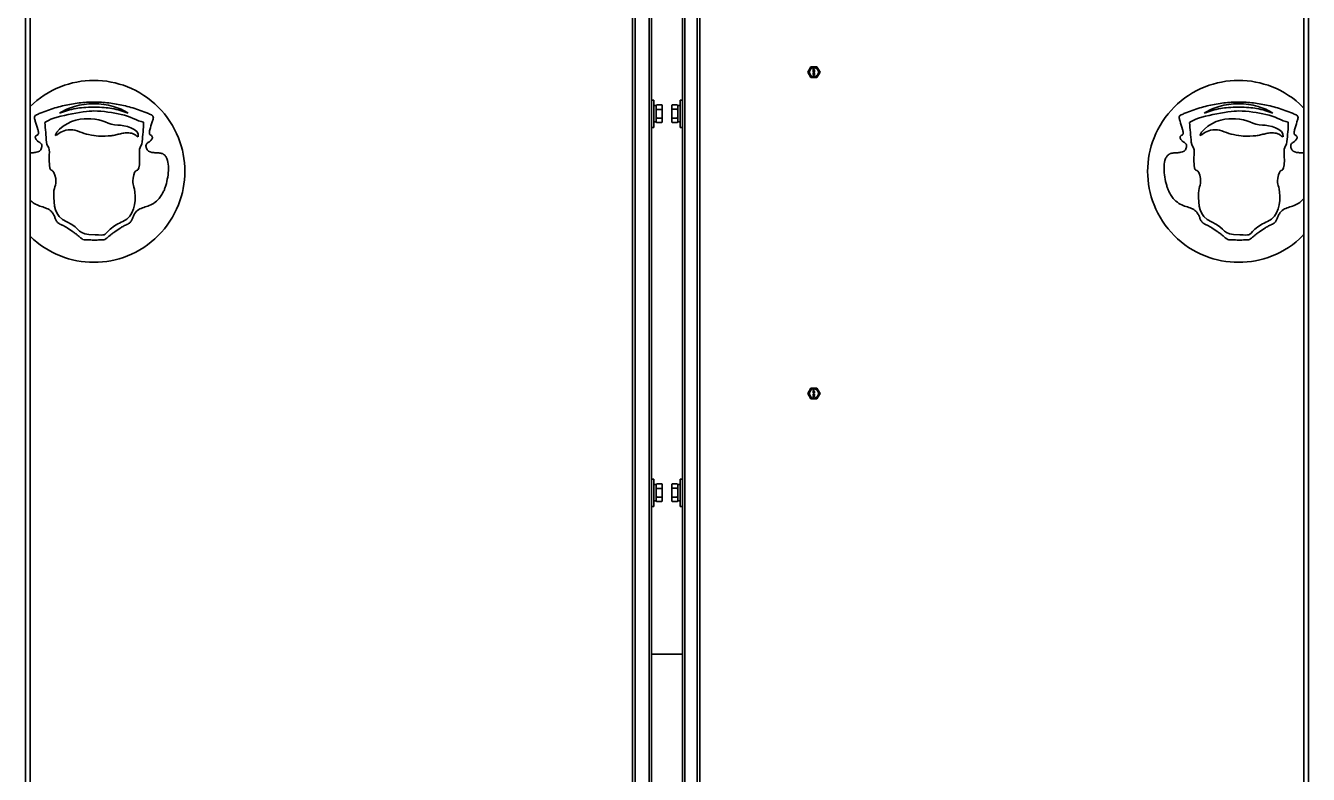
# Model space of a CAD drawing. Header units: millimetres. Extents: x 32496 to 166256, y 3504 to 23939.
# Drawn here: x 101036 to 101882, y 20396 to 20890 of the extents above; entities that cross this region are included whole.
import ezdxf

# ---------------------------------------------------------------- set-up
doc = ezdxf.new("R2010")
doc.units = ezdxf.units.MM
doc.layers.get('0').update_dxf_attribs({"lineweight": 35})

# ---------------------------------------------------------------- blocks, each defined once
blk = doc.blocks.new('8-1250')
at = {"linetype": 'Continuous'}
for p, q in [((1072.87, -32157.29), (1072.87, -34666.29)), ((1075.87, -32157.29), (1075.87, -34666.29)), ((1915.87, -32157.29), (1915.87, -34666.29)), ((1918.87, -32157.29), (1918.87, -34666.29)), ((1473.17, -34566.29), (1473.17, -32553.29)), ((1474.87, -32553.29), (1474.87, -34566.29)), ((1515.87, -34566.29), (1515.87, -32553.29)), ((1517.57, -32553.29), (1517.57, -34566.29)), ((1484.17, -34566.29), (1484.17, -33570.79)), ((1507.57, -33570.79), (1507.57, -34566.29)), ((1485.57, -33680.92), (1485.57, -33925.66)), ((1506.17, -33925.64), (1506.17, -33680.91)), ((1588.7, -33900.85), (1590.73, -33897.35)), ((1594.77, -33897.35), (1590.73, -33897.35)), ((1592.25, -33898.75), (1593.25, -33898.75)), ((1592.25, -33898.87), (1592.25, -33898.75)), ((1593.03, -33898.87), (1592.25, -33898.87)), ((1593.03, -33898.87), (1592.25, -33899.17)), ((1592.25, -33899.33), (1592.25, -33899.17)), ((1592.35, -33899.25), (1593.25, -33898.94)), ((1593.25, -33898.75), (1593.25, -33898.94)), ((1594.77, -33897.35), (1596.79, -33900.85)), ((1590.73, -33904.35), (1588.7, -33900.85)), ((1590.73, -33904.35), (1594.77, -33904.35)), ((1592.25, -33899.33), (1593.03, -33899.62)), ((1592.25, -33899.62), (1593.03, -33899.62)), ((1592.25, -33899.75), (1592.25, -33899.62)), ((1593.25, -33899.75), (1592.25, -33899.75)), ((1592.27, -33900.14), (1592.25, -33900.25)), ((1592.25, -33900.35), (1592.25, -33900.25)), ((1592.25, -33900.35), (1592.27, -33900.46)), ((1592.25, -33901.29), (1592.35, -33901.29)), ((1592.25, -33902.04), (1592.25, -33901.29)), ((1592.35, -33902.04), (1592.25, -33902.04)), ((1592.27, -33902.46), (1592.25, -33902.58)), ((1592.25, -33902.58), (1592.27, -33902.71)), ((1592.33, -33900.04), (1592.27, -33900.14)), ((1592.27, -33900.46), (1592.33, -33900.56)), ((1592.33, -33902.35), (1592.27, -33902.46)), ((1592.27, -33902.71), (1592.33, -33902.81)), ((1592.42, -33899.98), (1592.33, -33900.04)), ((1592.33, -33900.56), (1592.42, -33900.62)), ((1592.39, -33902.29), (1592.33, -33902.35)), ((1592.33, -33902.81), (1592.39, -33902.87)), ((1593.25, -33899.56), (1592.35, -33899.25)), ((1592.35, -33900.23), (1592.37, -33900.17)), ((1592.35, -33900.23), (1592.35, -33900.37)), ((1592.37, -33900.44), (1592.35, -33900.37)), ((1592.88, -33901.87), (1592.35, -33901.29)), ((1592.35, -33901.46), (1592.82, -33901.98)), ((1592.35, -33901.46), (1592.35, -33902.04)), ((1592.35, -33902.58), (1592.37, -33902.48)), ((1592.37, -33902.69), (1592.35, -33902.58)), ((1592.37, -33900.17), (1592.42, -33900.1)), ((1592.42, -33900.5), (1592.37, -33900.44)), ((1592.37, -33902.48), (1592.42, -33902.42)), ((1592.42, -33902.75), (1592.37, -33902.69)), ((1592.48, -33902.25), (1592.39, -33902.29)), ((1592.39, -33902.87), (1592.48, -33902.92)), ((1592.52, -33899.94), (1592.42, -33899.98)), ((1592.42, -33900.1), (1592.48, -33900.06)), ((1592.48, -33900.54), (1592.42, -33900.5)), ((1592.42, -33900.62), (1592.52, -33900.67)), ((1592.42, -33902.42), (1592.54, -33902.33)), ((1592.54, -33902.83), (1592.42, -33902.75)), ((1592.48, -33900.06), (1592.54, -33900.04)), ((1592.54, -33900.56), (1592.48, -33900.54)), ((1592.54, -33902.23), (1592.48, -33902.25)), ((1592.48, -33902.92), (1592.54, -33902.94)), ((1592.67, -33899.92), (1592.52, -33899.94)), ((1592.63, -33900.67), (1592.52, -33900.67)), ((1592.61, -33900.04), (1592.54, -33900.04)), ((1592.54, -33900.56), (1592.61, -33900.56)), ((1592.65, -33902.21), (1592.54, -33902.23)), ((1592.54, -33902.33), (1592.67, -33902.31)), ((1592.67, -33902.85), (1592.54, -33902.83)), ((1592.54, -33902.94), (1592.65, -33902.96)), ((1592.57, -33900.96), (1592.71, -33900.96)), ((1592.57, -33901), (1592.57, -33900.96)), ((1592.71, -33901), (1592.57, -33901)), ((1592.61, -33900.04), (1592.67, -33900.06)), ((1592.67, -33900.54), (1592.61, -33900.56)), ((1592.63, -33900.83), (1592.61, -33900.85)), ((1592.61, -33900.85), (1592.71, -33900.96)), ((1592.71, -33901), (1592.61, -33901.1)), ((1592.61, -33901.1), (1592.63, -33901.12)), ((1592.63, -33900.67), (1592.74, -33900.62)), ((1592.76, -33900.96), (1592.63, -33900.83)), ((1592.63, -33901.12), (1592.76, -33901)), ((1592.65, -33902.21), (1592.84, -33902.21)), ((1592.84, -33902.96), (1592.65, -33902.96)), ((1592.67, -33899.92), (1592.82, -33899.92)), ((1592.67, -33900.06), (1592.71, -33900.1)), ((1592.71, -33900.5), (1592.67, -33900.54)), ((1592.82, -33902.31), (1592.67, -33902.31)), ((1592.67, -33902.85), (1592.82, -33902.85)), ((1592.71, -33900.1), (1592.76, -33900.17)), ((1592.76, -33900.44), (1592.71, -33900.5)), ((1592.74, -33900.62), (1592.8, -33900.56)), ((1592.76, -33900.17), (1592.78, -33900.23)), ((1592.78, -33900.37), (1592.76, -33900.44)), ((1592.88, -33900.83), (1592.76, -33900.96)), ((1592.76, -33901), (1592.88, -33901.12)), ((1592.82, -33900.02), (1592.78, -33900.02)), ((1592.86, -33900.14), (1592.78, -33900.02)), ((1592.78, -33900.37), (1592.78, -33900.23)), ((1592.8, -33900.56), (1592.86, -33900.46)), ((1592.8, -33900.96), (1592.91, -33900.85)), ((1592.8, -33900.96), (1592.95, -33900.96)), ((1592.95, -33901), (1592.8, -33901)), ((1592.91, -33901.1), (1592.8, -33901)), ((1592.97, -33899.94), (1592.82, -33899.92)), ((1592.82, -33900.02), (1592.95, -33900.04)), ((1592.82, -33901.98), (1592.88, -33902.02)), ((1592.82, -33902.31), (1592.95, -33902.33)), ((1592.95, -33902.83), (1592.82, -33902.85)), ((1592.95, -33902.23), (1592.84, -33902.21)), ((1592.84, -33902.96), (1592.95, -33902.94)), ((1592.88, -33900.25), (1592.86, -33900.14)), ((1592.86, -33900.46), (1592.88, -33900.35)), ((1592.88, -33900.25), (1592.88, -33900.35)), ((1592.91, -33900.85), (1592.88, -33900.83)), ((1592.88, -33901.12), (1592.91, -33901.1)), ((1592.97, -33901.92), (1592.88, -33901.87)), ((1592.88, -33902.02), (1592.97, -33902.04)), ((1592.95, -33900.04), (1593.01, -33900.06)), ((1592.95, -33900.96), (1592.95, -33901)), ((1593.01, -33902.25), (1592.95, -33902.23)), ((1592.95, -33902.33), (1593.08, -33902.42)), ((1593.08, -33902.75), (1592.95, -33902.83)), ((1592.95, -33902.94), (1593.01, -33902.92)), ((1593.08, -33899.98), (1592.97, -33899.94)), ((1592.97, -33901.92), (1593.01, -33901.92)), ((1593.01, -33902.04), (1592.97, -33902.04)), ((1593.01, -33900.06), (1593.08, -33900.1)), ((1593.08, -33900.48), (1593.01, -33900.52)), ((1593.01, -33900.62), (1593.01, -33900.52)), ((1593.01, -33900.62), (1593.08, -33900.6)), ((1593.1, -33901.33), (1593.01, -33901.31)), ((1593.01, -33901.42), (1593.01, -33901.31)), ((1593.01, -33901.42), (1593.08, -33901.46)), ((1593.08, -33901.87), (1593.01, -33901.92)), ((1593.01, -33902.04), (1593.1, -33902.02)), ((1593.1, -33902.29), (1593.01, -33902.25)), ((1593.01, -33902.92), (1593.1, -33902.87)), ((1593.16, -33900.04), (1593.08, -33899.98)), ((1593.08, -33900.1), (1593.12, -33900.17)), ((1593.12, -33900.42), (1593.08, -33900.48)), ((1593.08, -33900.6), (1593.16, -33900.54)), ((1593.08, -33901.46), (1593.12, -33901.52)), ((1593.12, -33901.81), (1593.08, -33901.87)), ((1593.08, -33902.42), (1593.12, -33902.48)), ((1593.12, -33902.69), (1593.08, -33902.75)), ((1593.18, -33901.42), (1593.1, -33901.33)), ((1593.1, -33902.02), (1593.18, -33901.94)), ((1593.16, -33902.35), (1593.1, -33902.29)), ((1593.1, -33902.87), (1593.16, -33902.81)), ((1593.12, -33900.17), (1593.14, -33900.23)), ((1593.14, -33900.35), (1593.12, -33900.42)), ((1593.12, -33901.52), (1593.14, -33901.62)), ((1593.14, -33901.71), (1593.12, -33901.81)), ((1593.12, -33902.48), (1593.14, -33902.58)), ((1593.14, -33902.58), (1593.12, -33902.69)), ((1593.14, -33900.35), (1593.14, -33900.23)), ((1593.14, -33901.71), (1593.14, -33901.62)), ((1593.22, -33900.14), (1593.16, -33900.04)), ((1593.16, -33900.54), (1593.22, -33900.44)), ((1593.22, -33902.46), (1593.16, -33902.35)), ((1593.16, -33902.81), (1593.22, -33902.71)), ((1593.22, -33901.5), (1593.18, -33901.42)), ((1593.18, -33901.94), (1593.22, -33901.85)), ((1593.25, -33900.25), (1593.22, -33900.14)), ((1593.22, -33900.44), (1593.25, -33900.33)), ((1593.25, -33901.64), (1593.22, -33901.5)), ((1593.22, -33901.85), (1593.25, -33901.73)), ((1593.25, -33902.58), (1593.22, -33902.46)), ((1593.22, -33902.71), (1593.25, -33902.58)), ((1593.25, -33899.56), (1593.25, -33899.75)), ((1593.25, -33900.25), (1593.25, -33900.33)), ((1593.25, -33901.64), (1593.25, -33901.73)), ((1596.79, -33900.85), (1594.77, -33904.35)), ((1485.57, -33919.29), (1487.17, -33919.29)), ((1487.17, -33937.29), (1487.17, -33919.29)), ((1487.17, -33922.94), (1488.77, -33922.94)), ((1488.77, -33922.82), (1489.07, -33922.52)), ((1488.77, -33933.76), (1488.77, -33922.82)), ((1489.07, -33922.52), (1492.47, -33922.52)), ((1492.77, -33922.82), (1492.47, -33922.52)), ((1492.77, -33933.76), (1492.77, -33922.82)), ((1498.97, -33922.82), (1499.24, -33922.54)), ((1498.97, -33933.76), (1498.97, -33922.82)), ((1499.27, -33922.52), (1499.24, -33922.54)), ((1502.67, -33922.52), (1499.27, -33922.52)), ((1502.67, -33922.52), (1502.7, -33922.54)), ((1502.97, -33922.82), (1502.7, -33922.54)), ((1502.97, -33933.76), (1502.97, -33922.82)), ((1504.57, -33922.94), (1502.97, -33922.94)), ((1506.17, -33919.29), (1504.57, -33919.29)), ((1504.57, -33919.29), (1504.57, -33937.29)), ((1115.77, -33931.61), (1111.37, -33931.61)), ((1485.57, -33925.66), (1485.57, -33930.92)), ((1485.57, -33930.92), (1485.57, -34175.66)), ((1489.07, -33925.4), (1492.47, -33925.4)), ((1489.07, -33931.18), (1492.47, -33931.18)), ((1502.67, -33925.36), (1499.27, -33925.36)), ((1502.67, -33931.13), (1499.27, -33931.13)), ((1506.17, -33930.91), (1506.17, -33925.64)), ((1506.17, -34175.64), (1506.17, -33930.91)), ((1870.77, -33931.61), (1866.37, -33931.61)), ((1485.57, -33937.29), (1487.17, -33937.29)), ((1487.17, -33933.64), (1488.77, -33933.64)), ((1488.77, -33933.76), (1489.07, -33934.06)), ((1489.07, -33934.06), (1492.47, -33934.06)), ((1492.77, -33933.76), (1492.47, -33934.06)), ((1498.97, -33933.76), (1499.24, -33934.03)), ((1502.67, -33934.06), (1499.27, -33934.06)), ((1502.97, -33933.76), (1502.7, -33934.03)), ((1504.57, -33933.64), (1502.97, -33933.64)), ((1506.17, -33937.29), (1504.57, -33937.29)), ((1588.7, -34112.85), (1590.72, -34109.35)), ((1594.77, -34109.35), (1590.72, -34109.35)), ((1594.77, -34109.35), (1596.79, -34112.85)), ((1590.72, -34116.35), (1588.7, -34112.85)), ((1590.72, -34116.35), (1594.77, -34116.35)), ((1592.25, -34110.75), (1593.25, -34110.75)), ((1592.25, -34110.87), (1592.25, -34110.75)), ((1593.03, -34110.87), (1592.25, -34110.87)), ((1593.03, -34110.87), (1592.25, -34111.17)), ((1592.25, -34111.33), (1592.25, -34111.17)), ((1592.25, -34111.33), (1593.03, -34111.62)), ((1592.25, -34111.62), (1593.03, -34111.62)), ((1592.25, -34111.75), (1592.25, -34111.62)), ((1593.25, -34111.75), (1592.25, -34111.75)), ((1592.27, -34112.14), (1592.25, -34112.25)), ((1592.25, -34112.35), (1592.25, -34112.25)), ((1592.25, -34112.35), (1592.27, -34112.46)), ((1592.25, -34113.29), (1592.35, -34113.29)), ((1592.25, -34114.04), (1592.25, -34113.29)), ((1592.35, -34114.04), (1592.25, -34114.04)), ((1592.27, -34114.46), (1592.25, -34114.58)), ((1592.25, -34114.58), (1592.27, -34114.71)), ((1592.33, -34112.04), (1592.27, -34112.14)), ((1592.27, -34112.46), (1592.33, -34112.56)), ((1592.33, -34114.35), (1592.27, -34114.46)), ((1592.27, -34114.71), (1592.33, -34114.81)), ((1592.42, -34111.98), (1592.33, -34112.04)), ((1592.33, -34112.56), (1592.42, -34112.62)), ((1592.39, -34114.29), (1592.33, -34114.35)), ((1592.33, -34114.81), (1592.39, -34114.87)), ((1592.35, -34111.25), (1593.25, -34110.94)), ((1593.25, -34111.56), (1592.35, -34111.25)), ((1592.35, -34112.23), (1592.37, -34112.17)), ((1592.35, -34112.23), (1592.35, -34112.37)), ((1592.37, -34112.44), (1592.35, -34112.37)), ((1592.88, -34113.87), (1592.35, -34113.29)), ((1592.35, -34113.46), (1592.82, -34113.98)), ((1592.35, -34113.46), (1592.35, -34114.04)), ((1592.35, -34114.58), (1592.37, -34114.48)), ((1592.37, -34114.69), (1592.35, -34114.58)), ((1592.37, -34112.17), (1592.42, -34112.1)), ((1592.42, -34112.5), (1592.37, -34112.44)), ((1592.37, -34114.48), (1592.42, -34114.42)), ((1592.42, -34114.75), (1592.37, -34114.69)), ((1592.48, -34114.25), (1592.39, -34114.29)), ((1592.39, -34114.87), (1592.48, -34114.92)), ((1592.52, -34111.94), (1592.42, -34111.98)), ((1592.42, -34112.1), (1592.48, -34112.06)), ((1592.48, -34112.54), (1592.42, -34112.5)), ((1592.42, -34112.62), (1592.52, -34112.67)), ((1592.42, -34114.42), (1592.54, -34114.33)), ((1592.54, -34114.83), (1592.42, -34114.75)), ((1592.48, -34112.06), (1592.54, -34112.04)), ((1592.54, -34112.56), (1592.48, -34112.54)), ((1592.54, -34114.23), (1592.48, -34114.25)), ((1592.48, -34114.92), (1592.54, -34114.94)), ((1592.67, -34111.92), (1592.52, -34111.94)), ((1592.63, -34112.67), (1592.52, -34112.67)), ((1592.61, -34112.04), (1592.54, -34112.04)), ((1592.54, -34112.56), (1592.61, -34112.56)), ((1592.65, -34114.21), (1592.54, -34114.23)), ((1592.54, -34114.33), (1592.67, -34114.31)), ((1592.67, -34114.85), (1592.54, -34114.83)), ((1592.54, -34114.94), (1592.65, -34114.96)), ((1592.56, -34112.96), (1592.71, -34112.96)), ((1592.56, -34113), (1592.56, -34112.96)), ((1592.71, -34113), (1592.56, -34113)), ((1592.61, -34112.04), (1592.67, -34112.06)), ((1592.67, -34112.54), (1592.61, -34112.56)), ((1592.63, -34112.83), (1592.61, -34112.85)), ((1592.61, -34112.85), (1592.71, -34112.96)), ((1592.71, -34113), (1592.61, -34113.1)), ((1592.61, -34113.1), (1592.63, -34113.12)), ((1592.63, -34112.67), (1592.74, -34112.62)), ((1592.76, -34112.96), (1592.63, -34112.83)), ((1592.63, -34113.12), (1592.76, -34113)), ((1592.65, -34114.21), (1592.84, -34114.21)), ((1592.84, -34114.96), (1592.65, -34114.96)), ((1592.67, -34111.92), (1592.82, -34111.92)), ((1592.67, -34112.06), (1592.71, -34112.1)), ((1592.71, -34112.5), (1592.67, -34112.54)), ((1592.82, -34114.31), (1592.67, -34114.31)), ((1592.67, -34114.85), (1592.82, -34114.85)), ((1592.71, -34112.1), (1592.76, -34112.17)), ((1592.76, -34112.44), (1592.71, -34112.5)), ((1592.74, -34112.62), (1592.8, -34112.56)), ((1592.76, -34112.17), (1592.78, -34112.23)), ((1592.78, -34112.37), (1592.76, -34112.44)), ((1592.88, -34112.83), (1592.76, -34112.96)), ((1592.76, -34113), (1592.88, -34113.12)), ((1592.82, -34112.02), (1592.78, -34112.02)), ((1592.86, -34112.14), (1592.78, -34112.02)), ((1592.78, -34112.37), (1592.78, -34112.23)), ((1592.8, -34112.56), (1592.86, -34112.46)), ((1592.8, -34112.96), (1592.91, -34112.85)), ((1592.8, -34112.96), (1592.95, -34112.96)), ((1592.95, -34113), (1592.8, -34113)), ((1592.91, -34113.1), (1592.8, -34113)), ((1592.97, -34111.94), (1592.82, -34111.92)), ((1592.82, -34112.02), (1592.95, -34112.04)), ((1592.82, -34113.98), (1592.88, -34114.02)), ((1592.82, -34114.31), (1592.95, -34114.33)), ((1592.95, -34114.83), (1592.82, -34114.85)), ((1592.95, -34114.23), (1592.84, -34114.21)), ((1592.84, -34114.96), (1592.95, -34114.94)), ((1592.88, -34112.25), (1592.86, -34112.14)), ((1592.86, -34112.46), (1592.88, -34112.35)), ((1592.88, -34112.25), (1592.88, -34112.35)), ((1592.91, -34112.85), (1592.88, -34112.83)), ((1592.88, -34113.12), (1592.91, -34113.1)), ((1592.97, -34113.92), (1592.88, -34113.87)), ((1592.88, -34114.02), (1592.97, -34114.04)), ((1592.95, -34112.04), (1593.01, -34112.06)), ((1592.95, -34112.96), (1592.95, -34113)), ((1593.01, -34114.25), (1592.95, -34114.23)), ((1592.95, -34114.33), (1593.08, -34114.42)), ((1593.08, -34114.75), (1592.95, -34114.83)), ((1592.95, -34114.94), (1593.01, -34114.92)), ((1593.08, -34111.98), (1592.97, -34111.94)), ((1592.97, -34113.92), (1593.01, -34113.92)), ((1593.01, -34114.04), (1592.97, -34114.04)), ((1593.01, -34112.06), (1593.08, -34112.1)), ((1593.08, -34112.48), (1593.01, -34112.52)), ((1593.01, -34112.62), (1593.01, -34112.52)), ((1593.01, -34112.62), (1593.08, -34112.6)), ((1593.1, -34113.33), (1593.01, -34113.31)), ((1593.01, -34113.42), (1593.01, -34113.31)), ((1593.01, -34113.42), (1593.08, -34113.46)), ((1593.08, -34113.87), (1593.01, -34113.92)), ((1593.01, -34114.04), (1593.1, -34114.02)), ((1593.1, -34114.29), (1593.01, -34114.25)), ((1593.01, -34114.92), (1593.1, -34114.87)), ((1593.16, -34112.04), (1593.08, -34111.98)), ((1593.08, -34112.1), (1593.12, -34112.17)), ((1593.12, -34112.42), (1593.08, -34112.48)), ((1593.08, -34112.6), (1593.16, -34112.54)), ((1593.08, -34113.46), (1593.12, -34113.52)), ((1593.12, -34113.81), (1593.08, -34113.87)), ((1593.08, -34114.42), (1593.12, -34114.48)), ((1593.12, -34114.69), (1593.08, -34114.75)), ((1593.18, -34113.42), (1593.1, -34113.33)), ((1593.1, -34114.02), (1593.18, -34113.94)), ((1593.16, -34114.35), (1593.1, -34114.29)), ((1593.1, -34114.87), (1593.16, -34114.81)), ((1593.12, -34112.17), (1593.14, -34112.23)), ((1593.14, -34112.35), (1593.12, -34112.42)), ((1593.12, -34113.52), (1593.14, -34113.62)), ((1593.14, -34113.71), (1593.12, -34113.81)), ((1593.12, -34114.48), (1593.14, -34114.58)), ((1593.14, -34114.58), (1593.12, -34114.69)), ((1593.14, -34112.35), (1593.14, -34112.23)), ((1593.14, -34113.71), (1593.14, -34113.62)), ((1593.22, -34112.14), (1593.16, -34112.04)), ((1593.16, -34112.54), (1593.22, -34112.44)), ((1593.22, -34114.46), (1593.16, -34114.35)), ((1593.16, -34114.81), (1593.22, -34114.71)), ((1593.22, -34113.5), (1593.18, -34113.42)), ((1593.18, -34113.94), (1593.22, -34113.85)), ((1593.25, -34112.25), (1593.22, -34112.14)), ((1593.22, -34112.44), (1593.25, -34112.33)), ((1593.25, -34113.64), (1593.22, -34113.5)), ((1593.22, -34113.85), (1593.25, -34113.73)), ((1593.25, -34114.58), (1593.22, -34114.46)), ((1593.22, -34114.71), (1593.25, -34114.58)), ((1593.25, -34110.75), (1593.25, -34110.94)), ((1593.25, -34111.56), (1593.25, -34111.75)), ((1593.25, -34112.25), (1593.25, -34112.33)), ((1593.25, -34113.64), (1593.25, -34113.73)), ((1596.79, -34112.85), (1594.77, -34116.35)), ((1485.57, -34169.29), (1487.17, -34169.29)), ((1487.17, -34187.29), (1487.17, -34169.29)), ((1506.17, -34169.29), (1504.57, -34169.29)), ((1504.57, -34169.29), (1504.57, -34187.29)), ((1485.57, -34175.66), (1485.57, -34180.92)), ((1487.17, -34172.94), (1488.77, -34172.94)), ((1488.77, -34172.82), (1489.07, -34172.52)), ((1488.77, -34183.76), (1488.77, -34172.82)), ((1489.07, -34172.52), (1492.47, -34172.52)), ((1489.07, -34175.4), (1492.47, -34175.4)), ((1492.77, -34172.82), (1492.47, -34172.52)), ((1492.77, -34183.76), (1492.77, -34172.82)), ((1498.97, -34172.82), (1499.24, -34172.54)), ((1498.97, -34183.76), (1498.97, -34172.82)), ((1499.27, -34172.52), (1499.24, -34172.54)), ((1502.67, -34172.52), (1499.27, -34172.52)), ((1502.67, -34175.36), (1499.27, -34175.36)), ((1502.67, -34172.52), (1502.7, -34172.54)), ((1502.97, -34172.82), (1502.7, -34172.54)), ((1502.97, -34183.76), (1502.97, -34172.82)), ((1504.57, -34172.94), (1502.97, -34172.94)), ((1506.17, -34180.91), (1506.17, -34175.64)), ((1485.57, -34180.92), (1485.57, -34425.66)), ((1487.17, -34183.64), (1488.77, -34183.64)), ((1488.77, -34183.76), (1489.07, -34184.06)), ((1489.07, -34181.18), (1492.47, -34181.18)), ((1489.07, -34184.06), (1492.47, -34184.06)), ((1492.77, -34183.76), (1492.47, -34184.06)), ((1498.97, -34183.76), (1499.24, -34184.03)), ((1502.67, -34181.13), (1499.27, -34181.13)), ((1502.67, -34184.06), (1499.27, -34184.06)), ((1502.97, -34183.76), (1502.7, -34184.03)), ((1504.57, -34183.64), (1502.97, -34183.64)), ((1506.17, -34425.64), (1506.17, -34180.91)), ((1485.57, -34187.29), (1487.17, -34187.29)), ((1506.17, -34187.29), (1504.57, -34187.29)), ((1485.57, -34284.79), (1506.17, -34284.79))]:
    blk.add_line(p, q, dxfattribs=at)
for centre in [(1592.75, -33900.85), (1592.75, -34112.85)]:
    blk.add_circle(centre, 3, dxfattribs=at)
for centre, radius, start, end in [((1490.01, -33925.09), 3.56, 39.13645, 39.50132), ((1491.53, -33931.49), 3.56, 219.13644, 219.50078), ((1501.79, -33931.47), 3.61, 218.71028, 219.13391), ((1503.11, -33930.28), 5.39, 224.12457, 224.56524), ((1498.84, -33930.28), 5.38, 315.43477, 315.87545), ((1500.16, -33931.47), 3.61, 320.8641, 321.28972), ((1490.01, -34175.09), 3.56, 39.13645, 39.50132), ((1491.53, -34181.49), 3.56, 219.13644, 219.50078), ((1501.79, -34181.47), 3.61, 218.71028, 219.13391), ((1503.11, -34180.28), 5.39, 224.12457, 224.56524), ((1498.84, -34180.28), 5.38, 315.43477, 315.87545), ((1500.16, -34181.47), 3.61, 320.8641, 321.28972)]:
    blk.add_arc(centre, radius, start, end, dxfattribs=at)
for points, knots in [([(1177.87, -33966.29), (1177.87, -33958.75), (1174.88, -33943.04), (1161.5, -33922.67), (1141.12, -33909.28), (1117.87, -33904.85), (1094.82, -33909.25), (1081.54, -33917.88), (1075.84, -33923.47)], [0, 0, 0, 0, 0.160625, 0.334655, 0.508695, 0.66933, 0.829953, 1, 1, 1, 1]), ([(1915.9, -33924.47), (1915.7, -33924.27), (1909.77, -33918.25), (1896.12, -33909.28), (1872.87, -33904.85), (1849.63, -33909.28), (1829.25, -33922.67), (1815.87, -33943.04), (1812.87, -33958.75), (1812.87, -33966.29)], [0, 0, 0, 0, 0.005996, 0.178311, 0.337352, 0.496384, 0.668684, 0.840992, 1, 1, 1, 1]), ([(1083.32, -33950.88), (1083.4, -33950.6), (1083.51, -33950.08), (1083.57, -33949.19), (1083.32, -33948.29), (1082.56, -33947.57), (1081.63, -33947), (1080.9, -33946.47), (1080.38, -33945.96), (1079.95, -33945.5), (1079.52, -33944.93), (1079.24, -33944.3), (1079.2, -33943.59), (1079.66, -33942.9), (1080.34, -33942.45), (1080.95, -33942.04), (1081.2, -33941.73), (1081.32, -33941.37), (1081.31, -33940.65), (1081.15, -33939.71), (1080.57, -33937.28), (1079.61, -33934.5), (1078.93, -33932.19), (1078.75, -33931.5), (1078.68, -33931.11), (1078.64, -33930.64), (1078.81, -33929.95), (1079.41, -33929.27), (1080.11, -33928.95), (1081.67, -33928.27), (1084.43, -33927.13), (1090.12, -33925.01), (1098.22, -33922.69), (1107.96, -33921), (1117.99, -33920.41), (1127.73, -33921), (1137.58, -33922.7), (1145.65, -33925.02), (1151.34, -33927.14), (1154.11, -33928.29), (1155.54, -33928.9), (1155.99, -33929.11), (1156.09, -33929.17)], [0, 0, 0, 0, 0.008176, 0.014545, 0.024461, 0.033499, 0.043328, 0.054414, 0.058301, 0.063442, 0.071678, 0.077739, 0.082444, 0.090881, 0.099747, 0.106924, 0.108489, 0.110844, 0.117602, 0.127274, 0.138992, 0.189377, 0.200767, 0.208767, 0.209905, 0.212248, 0.222212, 0.2296, 0.237387, 0.250309, 0.275962, 0.326542, 0.425367, 0.521789, 0.61585, 0.711877, 0.807904, 0.906838, 0.957474, 0.983151, 0.996088, 1, 1, 1, 1]), ([(1117.87, -33921.81), (1113.46, -33921.59), (1105.78, -33922.75), (1098.13, -33925.94), (1095.25, -33927.97)], [0, 0, 0, 0, 0.546946, 1, 1, 1, 1]), ([(1095.25, -33927.97), (1098.95, -33926.57), (1103.8, -33924.91), (1112.71, -33923.89), (1117.87, -33923.98)], [0, 0, 0, 0, 0.592388, 1, 1, 1, 1]), ([(1140.5, -33927.97), (1137.62, -33925.94), (1129.96, -33922.75), (1122.28, -33921.59), (1117.87, -33921.81)], [0, 0, 0, 0, 0.453054, 1, 1, 1, 1]), ([(1117.87, -33923.98), (1123.04, -33923.89), (1131.94, -33924.91), (1136.79, -33926.57), (1140.5, -33927.97)], [0, 0, 0, 0, 0.407612, 1, 1, 1, 1]), ([(1488.77, -33922.85), (1488.8, -33922.82), (1488.89, -33922.7), (1488.99, -33922.59), (1489.07, -33922.52)], [0, 0, 0, 0, 0.244558, 1, 1, 1, 1]), ([(1492.76, -33922.83), (1492.74, -33922.8), (1492.64, -33922.69), (1492.55, -33922.59), (1492.47, -33922.52)], [0, 0, 0, 0, 0.244878, 1, 1, 1, 1]), ([(1499.24, -33922.54), (1499.22, -33922.57), (1499.13, -33922.66), (1499.04, -33922.76), (1498.97, -33922.84)], [0, 0, 0, 0, 0.255063, 1, 1, 1, 1]), ([(1502.7, -33922.54), (1502.73, -33922.57), (1502.82, -33922.66), (1502.91, -33922.76), (1502.97, -33922.84)], [0, 0, 0, 0, 0.255062, 1, 1, 1, 1]), ([(1838.32, -33950.88), (1838.4, -33950.6), (1838.51, -33950.08), (1838.57, -33949.19), (1838.32, -33948.29), (1837.56, -33947.57), (1836.63, -33947), (1835.9, -33946.47), (1835.38, -33945.96), (1834.95, -33945.5), (1834.52, -33944.93), (1834.24, -33944.3), (1834.2, -33943.59), (1834.66, -33942.9), (1835.34, -33942.45), (1835.95, -33942.04), (1836.2, -33941.73), (1836.32, -33941.37), (1836.31, -33940.65), (1836.15, -33939.71), (1835.57, -33937.28), (1834.61, -33934.5), (1833.93, -33932.19), (1833.75, -33931.5), (1833.68, -33931.11), (1833.64, -33930.64), (1833.81, -33929.95), (1834.41, -33929.27), (1835.11, -33928.95), (1836.67, -33928.27), (1839.43, -33927.13), (1845.12, -33925.01), (1853.22, -33922.69), (1862.96, -33921), (1872.99, -33920.41), (1882.73, -33921), (1892.58, -33922.7), (1900.65, -33925.02), (1906.34, -33927.14), (1909.11, -33928.29), (1910.54, -33928.9), (1910.99, -33929.11), (1911.09, -33929.17)], [0, 0, 0, 0, 0.008176, 0.014545, 0.024461, 0.033499, 0.043328, 0.054414, 0.058301, 0.063442, 0.071678, 0.077739, 0.082444, 0.090881, 0.099747, 0.106924, 0.108489, 0.110844, 0.117602, 0.127274, 0.138992, 0.189377, 0.200767, 0.208767, 0.209905, 0.212248, 0.222212, 0.2296, 0.237387, 0.250309, 0.275962, 0.326542, 0.425367, 0.521789, 0.61585, 0.711877, 0.807904, 0.906838, 0.957474, 0.983151, 0.996088, 1, 1, 1, 1]), ([(1872.87, -33921.81), (1868.46, -33921.59), (1860.78, -33922.75), (1853.13, -33925.94), (1850.25, -33927.97)], [0, 0, 0, 0, 0.546946, 1, 1, 1, 1]), ([(1850.25, -33927.97), (1853.95, -33926.57), (1858.8, -33924.91), (1867.71, -33923.89), (1872.87, -33923.98)], [0, 0, 0, 0, 0.592388, 1, 1, 1, 1]), ([(1895.5, -33927.97), (1892.62, -33925.94), (1884.96, -33922.75), (1877.28, -33921.59), (1872.87, -33921.81)], [0, 0, 0, 0, 0.453054, 1, 1, 1, 1]), ([(1872.87, -33923.98), (1878.04, -33923.89), (1886.94, -33924.91), (1891.79, -33926.57), (1895.5, -33927.97)], [0, 0, 0, 0, 0.407612, 1, 1, 1, 1]), ([(1156.09, -33929.17), (1156.19, -33929.22), (1156.47, -33929.4), (1156.96, -33929.99), (1157.12, -33930.67), (1157.07, -33931.19), (1156.95, -33931.69), (1156.73, -33932.52), (1156.02, -33934.83), (1155.05, -33937.69), (1154.54, -33940.02), (1154.43, -33940.88), (1154.45, -33941.54), (1154.62, -33941.83), (1154.88, -33942.11), (1155.49, -33942.5), (1156.18, -33942.98), (1156.58, -33943.7), (1156.47, -33944.43), (1156.14, -33945.07), (1155.68, -33945.65), (1155.25, -33946.09), (1154.74, -33946.57), (1154.04, -33947.05), (1153.13, -33947.62), (1152.4, -33948.35), (1152.18, -33949.27), (1152.24, -33950.01), (1152.34, -33950.55), (1152.87, -33952.68), (1155.24, -33953.81), (1158.75, -33954.03), (1161.26, -33954.13), (1163.02, -33954.5), (1163.88, -33955.05), (1164.36, -33955.42), (1165.21, -33956.3), (1166.58, -33958.72), (1167.25, -33963.18), (1166.91, -33968.69), (1165.99, -33973.37), (1164.99, -33976.72), (1164.29, -33978.6), (1163.53, -33980.16), (1162.55, -33981.94), (1160.66, -33984.69), (1157.57, -33987.49), (1154.21, -33988.96), (1151.67, -33989.77), (1149.31, -33990.54), (1147.16, -33991.55), (1145.56, -33993.12), (1144.5, -33994.55), (1143.74, -33996.21), (1143.01, -33998.29), (1141.81, -34000.18), (1140.28, -34001.11), (1139.15, -34001.59), (1138.47, -34001.91), (1137.27, -34002.52), (1134.88, -34003.91), (1132.23, -34005.7), (1129.78, -34007.51), (1128.28, -34008.69), (1127.18, -34009.65), (1126.38, -34010.37), (1125.49, -34011.1), (1124.58, -34011.44), (1123.28, -34011.54), (1121.12, -34011.59), (1119.27, -34011.57), (1117.87, -34011.61)], [0, 0, 0, 0, 0.003159, 0.009198, 0.017233, 0.01912, 0.021303, 0.029371, 0.039053, 0.078716, 0.087738, 0.094978, 0.099775, 0.10118, 0.102517, 0.10854, 0.115694, 0.12259, 0.126564, 0.13177, 0.138841, 0.143157, 0.145535, 0.15439, 0.162259, 0.169554, 0.177683, 0.182965, 0.186072, 0.190026, 0.231557, 0.253449, 0.274903, 0.293192, 0.295546, 0.299659, 0.307981, 0.325471, 0.366759, 0.41454, 0.462185, 0.483733, 0.502252, 0.512197, 0.527093, 0.553291, 0.595676, 0.630919, 0.646866, 0.662137, 0.69295, 0.706423, 0.717277, 0.736618, 0.753662, 0.77096, 0.792351, 0.797139, 0.801593, 0.810871, 0.830494, 0.870423, 0.890314, 0.906171, 0.917886, 0.926506, 0.933079, 0.945779, 0.953837, 0.965016, 1, 1, 1, 1]), ([(1489.07, -33925.4), (1489.05, -33925.38), (1488.94, -33925.27), (1488.84, -33925.16), (1488.77, -33925.07)], [0, 0, 0, 0, 0.255352, 1, 1, 1, 1]), ([(1488.77, -33931.51), (1488.8, -33931.48), (1488.89, -33931.36), (1488.99, -33931.26), (1489.07, -33931.18)], [0, 0, 0, 0, 0.244558, 1, 1, 1, 1]), ([(1492.47, -33925.4), (1492.5, -33925.38), (1492.6, -33925.27), (1492.7, -33925.16), (1492.77, -33925.07)], [0, 0, 0, 0, 0.255353, 1, 1, 1, 1]), ([(1492.77, -33931.51), (1492.75, -33931.48), (1492.65, -33931.36), (1492.55, -33931.26), (1492.47, -33931.18)], [0, 0, 0, 0, 0.244558, 1, 1, 1, 1]), ([(1498.97, -33925.03), (1499, -33925.06), (1499.09, -33925.17), (1499.19, -33925.28), (1499.27, -33925.36)], [0, 0, 0, 0, 0.244408, 1, 1, 1, 1]), ([(1499.27, -33931.13), (1499.25, -33931.16), (1499.14, -33931.27), (1499.04, -33931.38), (1498.97, -33931.47)], [0, 0, 0, 0, 0.255212, 1, 1, 1, 1]), ([(1502.97, -33925.03), (1502.95, -33925.06), (1502.85, -33925.17), (1502.75, -33925.28), (1502.67, -33925.36)], [0, 0, 0, 0, 0.244408, 1, 1, 1, 1]), ([(1502.67, -33931.13), (1502.7, -33931.16), (1502.8, -33931.27), (1502.9, -33931.38), (1502.97, -33931.47)], [0, 0, 0, 0, 0.255211, 1, 1, 1, 1]), ([(1911.09, -33929.17), (1911.19, -33929.22), (1911.47, -33929.4), (1911.96, -33929.99), (1912.12, -33930.67), (1912.07, -33931.19), (1911.95, -33931.69), (1911.73, -33932.52), (1911.02, -33934.83), (1910.05, -33937.69), (1909.54, -33940.02), (1909.43, -33940.88), (1909.45, -33941.54), (1909.62, -33941.83), (1909.88, -33942.11), (1910.49, -33942.5), (1911.18, -33942.98), (1911.58, -33943.7), (1911.47, -33944.43), (1911.14, -33945.07), (1910.68, -33945.65), (1910.25, -33946.09), (1909.74, -33946.57), (1909.04, -33947.05), (1908.13, -33947.62), (1907.4, -33948.35), (1907.18, -33949.27), (1907.24, -33950.01), (1907.34, -33950.55), (1907.87, -33952.68), (1910.24, -33953.81), (1913.58, -33954.02), (1915.17, -33954.08), (1915.87, -33954.16)], [0, 0, 0, 0, 0.011671, 0.033986, 0.06368, 0.070649, 0.078716, 0.108529, 0.144303, 0.290864, 0.324202, 0.350955, 0.368682, 0.37387, 0.378814, 0.401067, 0.427502, 0.452984, 0.467668, 0.486904, 0.513033, 0.528982, 0.537766, 0.570487, 0.599566, 0.626519, 0.65656, 0.676077, 0.687559, 0.702166, 0.855629, 0.936523, 1, 1, 1, 1]), ([(1147.19, -33943.55), (1146.84, -33943.49), (1146.27, -33943.1), (1145.25, -33942.13), (1143.76, -33941.36), (1141.93, -33940.98), (1140.18, -33940.87), (1138.39, -33940.96), (1136.36, -33941.25), (1133.91, -33941.83), (1130.9, -33942.59), (1128.63, -33942.91), (1127.39, -33942.97)], [0, 0, 0, 0, 0.136538, 0.273076, 0.409613, 0.477882, 0.546151, 0.602882, 0.659613, 0.773076, 0.886538, 1, 1, 1, 1]), ([(1489.07, -33934.06), (1489.05, -33934.04), (1488.95, -33933.94), (1488.85, -33933.83), (1488.79, -33933.75)], [0, 0, 0, 0, 0.255041, 1, 1, 1, 1]), ([(1492.47, -33934.06), (1492.5, -33934.04), (1492.6, -33933.93), (1492.7, -33933.82), (1492.77, -33933.73)], [0, 0, 0, 0, 0.255353, 1, 1, 1, 1]), ([(1498.99, -33933.75), (1499.01, -33933.77), (1499.09, -33933.87), (1499.18, -33933.96), (1499.24, -33934.03)], [0, 0, 0, 0, 0.245496, 1, 1, 1, 1]), ([(1502.96, -33933.75), (1502.94, -33933.77), (1502.85, -33933.87), (1502.77, -33933.96), (1502.7, -33934.03)], [0, 0, 0, 0, 0.245497, 1, 1, 1, 1]), ([(1902.19, -33943.55), (1901.84, -33943.49), (1901.27, -33943.1), (1900.25, -33942.13), (1898.76, -33941.36), (1896.93, -33940.98), (1895.18, -33940.87), (1893.39, -33940.96), (1891.36, -33941.25), (1888.91, -33941.83), (1885.9, -33942.59), (1883.63, -33942.91), (1882.39, -33942.97)], [0, 0, 0, 0, 0.136538, 0.273076, 0.409613, 0.477882, 0.546151, 0.602882, 0.659613, 0.773076, 0.886538, 1, 1, 1, 1]), ([(1075.87, -33954.07), (1076.27, -33954.05), (1077.55, -33953.99), (1080.67, -33953.78), (1082.82, -33952.7), (1083.32, -33950.88)], [0, 0, 0, 0, 0.131512, 0.42618, 1, 1, 1, 1]), ([(1872.87, -34011.61), (1871.47, -34011.57), (1869.62, -34011.58), (1867.47, -34011.54), (1866.16, -34011.44), (1865.25, -34011.1), (1864.37, -34010.37), (1863.57, -34009.65), (1862.47, -34008.69), (1860.97, -34007.51), (1858.52, -34005.7), (1855.87, -34003.91), (1853.48, -34002.52), (1852.28, -34001.91), (1851.6, -34001.59), (1850.47, -34001.11), (1848.94, -34000.18), (1847.74, -33998.3), (1847.01, -33996.22), (1846.25, -33994.55), (1845.19, -33993.12), (1843.6, -33991.55), (1841.44, -33990.54), (1839.09, -33989.77), (1836.55, -33988.96), (1833.18, -33987.49), (1830.09, -33984.7), (1828.21, -33981.95), (1827.22, -33980.16), (1826.46, -33978.6), (1825.76, -33976.72), (1824.76, -33973.37), (1823.84, -33968.69), (1823.5, -33963.17), (1824.17, -33958.7), (1825.54, -33956.28), (1826.41, -33955.4), (1826.89, -33955.03), (1827.76, -33954.49), (1829.55, -33954.12), (1832.04, -33954.02), (1835.67, -33953.78), (1837.82, -33952.7), (1838.32, -33950.88)], [0, 0, 0, 0, 0.04303, 0.056782, 0.066696, 0.082315, 0.0904, 0.100996, 0.115402, 0.1349, 0.159393, 0.208526, 0.232675, 0.244095, 0.249579, 0.255459, 0.281839, 0.303165, 0.324171, 0.348006, 0.361374, 0.377952, 0.415929, 0.434762, 0.45443, 0.497892, 0.550156, 0.582457, 0.600823, 0.613142, 0.63598, 0.662561, 0.721332, 0.780271, 0.831196, 0.852931, 0.863275, 0.868388, 0.871153, 0.893969, 0.92083, 0.947692, 1, 1, 1, 1]), ([(1075.84, -34009.11), (1081.54, -34014.7), (1094.81, -34023.33), (1117.87, -34027.73), (1141.12, -34023.29), (1161.49, -34009.91), (1174.88, -33989.53), (1177.87, -33973.83), (1177.87, -33966.29)], [0, 0, 0, 0, 0.170042, 0.330673, 0.491297, 0.665328, 0.839367, 1, 1, 1, 1]), ([(1812.87, -33966.29), (1812.87, -33973.82), (1815.87, -33989.53), (1829.25, -34009.91), (1849.63, -34023.29), (1872.87, -34027.73), (1896.12, -34023.29), (1909.77, -34014.33), (1915.7, -34008.31), (1915.9, -34008.11)], [0, 0, 0, 0, 0.15905, 0.331344, 0.503645, 0.662673, 0.821695, 0.99399, 1, 1, 1, 1]), ([(1117.87, -34011.61), (1116.47, -34011.57), (1114.62, -34011.58), (1112.47, -34011.54), (1111.16, -34011.44), (1110.25, -34011.1), (1109.37, -34010.37), (1108.57, -34009.65), (1107.47, -34008.69), (1105.97, -34007.51), (1103.52, -34005.7), (1100.87, -34003.91), (1098.48, -34002.52), (1097.28, -34001.91), (1096.6, -34001.59), (1095.47, -34001.11), (1093.94, -34000.18), (1092.74, -33998.3), (1092.01, -33996.22), (1091.25, -33994.55), (1090.19, -33993.12), (1088.6, -33991.55), (1086.44, -33990.54), (1084.09, -33989.77), (1081.55, -33988.96), (1078.67, -33987.7), (1076.68, -33986.1), (1075.87, -33985.28)], [0, 0, 0, 0, 0.080633, 0.106402, 0.124979, 0.154248, 0.169398, 0.189253, 0.216248, 0.252785, 0.298682, 0.39075, 0.436002, 0.457402, 0.467678, 0.478697, 0.52813, 0.568092, 0.607454, 0.652118, 0.677168, 0.708232, 0.779396, 0.814687, 0.851543, 0.932984, 1, 1, 1, 1]), ([(1915.87, -33984.2), (1914.82, -33985.46), (1912.53, -33987.51), (1909.21, -33988.96), (1906.67, -33989.77), (1904.31, -33990.54), (1902.16, -33991.55), (1900.56, -33993.12), (1899.5, -33994.55), (1898.74, -33996.21), (1898.01, -33998.29), (1896.81, -34000.18), (1895.28, -34001.11), (1894.15, -34001.59), (1893.47, -34001.91), (1892.27, -34002.52), (1889.88, -34003.91), (1887.23, -34005.7), (1884.78, -34007.51), (1883.28, -34008.69), (1882.18, -34009.65), (1881.38, -34010.37), (1880.49, -34011.1), (1879.58, -34011.44), (1878.28, -34011.54), (1876.12, -34011.59), (1874.27, -34011.57), (1872.87, -34011.61)], [0, 0, 0, 0, 0.092752, 0.171833, 0.207615, 0.241881, 0.311021, 0.341253, 0.365608, 0.409007, 0.44725, 0.486066, 0.534063, 0.544808, 0.554801, 0.575621, 0.619652, 0.709248, 0.753881, 0.78946, 0.815747, 0.835089, 0.849839, 0.878334, 0.896418, 0.921501, 1, 1, 1, 1]), ([(1488.77, -34172.85), (1488.8, -34172.82), (1488.89, -34172.7), (1488.99, -34172.59), (1489.07, -34172.52)], [0, 0, 0, 0, 0.244558, 1, 1, 1, 1]), ([(1489.07, -34175.4), (1489.05, -34175.38), (1488.94, -34175.27), (1488.84, -34175.16), (1488.77, -34175.07)], [0, 0, 0, 0, 0.255352, 1, 1, 1, 1]), ([(1492.76, -34172.83), (1492.74, -34172.8), (1492.64, -34172.69), (1492.55, -34172.59), (1492.47, -34172.52)], [0, 0, 0, 0, 0.244878, 1, 1, 1, 1]), ([(1492.47, -34175.4), (1492.5, -34175.38), (1492.6, -34175.27), (1492.7, -34175.16), (1492.77, -34175.07)], [0, 0, 0, 0, 0.255353, 1, 1, 1, 1]), ([(1499.24, -34172.54), (1499.22, -34172.57), (1499.13, -34172.66), (1499.04, -34172.76), (1498.97, -34172.84)], [0, 0, 0, 0, 0.255063, 1, 1, 1, 1]), ([(1498.97, -34175.03), (1499, -34175.06), (1499.09, -34175.17), (1499.19, -34175.28), (1499.27, -34175.36)], [0, 0, 0, 0, 0.244408, 1, 1, 1, 1]), ([(1502.97, -34175.03), (1502.95, -34175.06), (1502.85, -34175.17), (1502.75, -34175.28), (1502.67, -34175.36)], [0, 0, 0, 0, 0.244408, 1, 1, 1, 1]), ([(1502.7, -34172.54), (1502.73, -34172.57), (1502.82, -34172.66), (1502.91, -34172.76), (1502.97, -34172.84)], [0, 0, 0, 0, 0.255062, 1, 1, 1, 1]), ([(1488.77, -34181.51), (1488.8, -34181.48), (1488.89, -34181.36), (1488.99, -34181.26), (1489.07, -34181.18)], [0, 0, 0, 0, 0.244558, 1, 1, 1, 1]), ([(1489.07, -34184.06), (1489.05, -34184.04), (1488.95, -34183.94), (1488.85, -34183.83), (1488.79, -34183.75)], [0, 0, 0, 0, 0.255041, 1, 1, 1, 1]), ([(1492.77, -34181.51), (1492.75, -34181.48), (1492.65, -34181.36), (1492.55, -34181.26), (1492.47, -34181.18)], [0, 0, 0, 0, 0.244558, 1, 1, 1, 1]), ([(1492.47, -34184.06), (1492.5, -34184.04), (1492.6, -34183.93), (1492.7, -34183.82), (1492.77, -34183.73)], [0, 0, 0, 0, 0.255353, 1, 1, 1, 1]), ([(1499.27, -34181.13), (1499.25, -34181.16), (1499.14, -34181.27), (1499.04, -34181.38), (1498.97, -34181.47)], [0, 0, 0, 0, 0.255212, 1, 1, 1, 1]), ([(1498.99, -34183.75), (1499.01, -34183.77), (1499.09, -34183.87), (1499.18, -34183.96), (1499.24, -34184.03)], [0, 0, 0, 0, 0.245496, 1, 1, 1, 1]), ([(1502.67, -34181.13), (1502.7, -34181.16), (1502.8, -34181.27), (1502.9, -34181.38), (1502.97, -34181.47)], [0, 0, 0, 0, 0.255211, 1, 1, 1, 1]), ([(1502.96, -34183.75), (1502.94, -34183.77), (1502.85, -34183.87), (1502.77, -34183.96), (1502.7, -34184.03)], [0, 0, 0, 0, 0.245497, 1, 1, 1, 1])]:
    blk.add_open_spline(points, degree=3, knots=knots, dxfattribs=at)
for points in [[(1117.85, -33926.45), (1111.7, -33926.45), (1089.78, -33930.11), (1085.56, -33934.15)], [(1092.26, -33942.71), (1094.46, -33936.58), (1105.11, -33931.61), (1111.37, -33931.61)], [(1115.77, -33931.61), (1123.74, -33931.61), (1127.38, -33935.78), (1133.59, -33935.74)], [(1135.92, -33928.77), (1130.5, -33927.71), (1124.03, -33926.45), (1117.85, -33926.45)], [(1150.64, -33933.94), (1146.43, -33933.02), (1141.42, -33929.84), (1135.92, -33928.77)], [(1488.77, -33926.06), (1488.86, -33925.84), (1488.96, -33925.62), (1489.07, -33925.4)], [(1489.07, -33931.18), (1488.96, -33930.96), (1488.86, -33930.74), (1488.77, -33930.52)], [(1492.77, -33926.06), (1492.68, -33925.84), (1492.58, -33925.62), (1492.47, -33925.4)], [(1492.47, -33931.18), (1492.58, -33930.96), (1492.68, -33930.74), (1492.77, -33930.52)], [(1499.27, -33925.36), (1499.16, -33925.57), (1499.06, -33925.79), (1498.97, -33926.02)], [(1498.97, -33930.47), (1499.06, -33930.7), (1499.16, -33930.92), (1499.27, -33931.13)], [(1502.67, -33925.36), (1502.78, -33925.57), (1502.88, -33925.79), (1502.97, -33926.02)], [(1502.97, -33930.47), (1502.88, -33930.7), (1502.78, -33930.92), (1502.67, -33931.13)], [(1872.85, -33926.45), (1866.7, -33926.45), (1844.78, -33930.11), (1840.56, -33934.15)], [(1847.26, -33942.71), (1849.46, -33936.58), (1860.11, -33931.61), (1866.37, -33931.61)], [(1870.77, -33931.61), (1878.74, -33931.61), (1882.38, -33935.78), (1888.59, -33935.74)], [(1890.92, -33928.77), (1885.5, -33927.71), (1879.03, -33926.45), (1872.85, -33926.45)], [(1905.64, -33933.94), (1901.43, -33933.02), (1896.42, -33929.84), (1890.92, -33928.77)], [(1085.56, -33934.15), (1085.85, -33938.48), (1086.33, -33942.68), (1086.59, -33947.08)], [(1102.85, -33938.83), (1097.06, -33938.88), (1096.85, -33940.44), (1092.26, -33942.71)], [(1114.4, -33942), (1110.86, -33941.33), (1105.56, -33938.81), (1102.85, -33938.83)], [(1133.59, -33935.74), (1137.54, -33935.72), (1148.38, -33938.08), (1147.19, -33943.55)], [(1149.73, -33946.7), (1150.11, -33942.48), (1150.72, -33938.15), (1150.64, -33933.94)], [(1840.56, -33934.15), (1840.85, -33938.48), (1841.33, -33942.68), (1841.59, -33947.08)], [(1857.85, -33938.83), (1852.06, -33938.88), (1851.85, -33940.44), (1847.26, -33942.71)], [(1869.4, -33942), (1865.86, -33941.33), (1860.56, -33938.81), (1857.85, -33938.83)], [(1888.59, -33935.74), (1892.54, -33935.72), (1903.38, -33938.08), (1902.19, -33943.55)], [(1904.73, -33946.7), (1905.11, -33942.48), (1905.72, -33938.15), (1905.64, -33933.94)], [(1086.59, -33947.08), (1086.75, -33949.69), (1088.28, -33949.8), (1088.46, -33952.17)], [(1127.39, -33942.97), (1121.46, -33943.27), (1120.13, -33943.1), (1114.4, -33942)], [(1148, -33951.68), (1148.23, -33949.84), (1149.5, -33949.25), (1149.73, -33946.7)], [(1841.59, -33947.08), (1841.75, -33949.69), (1843.28, -33949.8), (1843.46, -33952.17)], [(1882.39, -33942.97), (1876.46, -33943.27), (1875.13, -33943.1), (1869.4, -33942)], [(1903, -33951.68), (1903.23, -33949.84), (1904.5, -33949.25), (1904.73, -33946.7)], [(1088.46, -33952.17), (1088.6, -33954.01), (1088.37, -33956.87), (1088.41, -33958.93)], [(1148.04, -33958.69), (1148.06, -33956.83), (1147.81, -33953.24), (1148, -33951.68)], [(1843.46, -33952.17), (1843.6, -33954.01), (1843.37, -33956.87), (1843.41, -33958.93)], [(1903.04, -33958.69), (1903.06, -33956.83), (1902.81, -33953.24), (1903, -33951.68)], [(1088.41, -33958.93), (1088.63, -33969.73), (1090.43, -33962.44), (1092.21, -33968.82)], [(1144.22, -33968.55), (1145.55, -33963), (1147.94, -33969.25), (1148.04, -33958.69)], [(1843.41, -33958.93), (1843.63, -33969.73), (1845.43, -33962.44), (1847.21, -33968.82)], [(1899.22, -33968.55), (1900.55, -33963), (1902.94, -33969.25), (1903.04, -33958.69)], [(1092.21, -33968.82), (1094.02, -33975.26), (1091.4, -33975.96), (1091.44, -33980.6)], [(1144.87, -33979.94), (1144.31, -33974.35), (1142.56, -33975.51), (1144.22, -33968.55)], [(1847.21, -33968.82), (1849.02, -33975.26), (1846.4, -33975.96), (1846.44, -33980.6)], [(1899.87, -33979.94), (1899.31, -33974.35), (1897.56, -33975.51), (1899.22, -33968.55)], [(1091.44, -33980.6), (1091.52, -33988.73), (1091.47, -33995.69), (1099.94, -33999.54)], [(1137.03, -33999.3), (1144.42, -33995.67), (1145.63, -33987.41), (1144.87, -33979.94)], [(1846.44, -33980.6), (1846.52, -33988.73), (1846.47, -33995.69), (1854.94, -33999.54)], [(1892.03, -33999.3), (1899.42, -33995.67), (1900.63, -33987.41), (1899.87, -33979.94)], [(1099.94, -33999.54), (1110.54, -34004.36), (1105.92, -34008.15), (1118.61, -34008.23)], [(1128.59, -34004.54), (1131.06, -34002.23), (1134.03, -34000.78), (1137.03, -33999.3)], [(1854.94, -33999.54), (1865.54, -34004.36), (1860.92, -34008.15), (1873.61, -34008.23)], [(1883.59, -34004.54), (1886.06, -34002.23), (1889.03, -34000.78), (1892.03, -33999.3)], [(1118.61, -34008.23), (1126.02, -34008.27), (1123.85, -34008.99), (1128.59, -34004.54)], [(1873.61, -34008.23), (1881.02, -34008.27), (1878.85, -34008.99), (1883.59, -34004.54)], [(1488.77, -34176.06), (1488.86, -34175.84), (1488.96, -34175.62), (1489.07, -34175.4)], [(1492.77, -34176.06), (1492.68, -34175.84), (1492.58, -34175.62), (1492.47, -34175.4)], [(1499.27, -34175.36), (1499.16, -34175.57), (1499.06, -34175.79), (1498.97, -34176.02)], [(1502.67, -34175.36), (1502.78, -34175.57), (1502.88, -34175.79), (1502.97, -34176.02)], [(1489.07, -34181.18), (1488.96, -34180.96), (1488.86, -34180.74), (1488.77, -34180.52)], [(1492.47, -34181.18), (1492.58, -34180.96), (1492.68, -34180.74), (1492.77, -34180.52)], [(1498.97, -34180.47), (1499.06, -34180.7), (1499.16, -34180.92), (1499.27, -34181.13)], [(1502.97, -34180.47), (1502.88, -34180.7), (1502.78, -34180.92), (1502.67, -34181.13)]]:
    blk.add_open_spline(points, degree=3, dxfattribs=at)

msp = doc.modelspace()

# ---------------------------------------------------------------- block references
at = {"color": 6}
msp.add_blockref('8-1250', (99962.893, 54760.291), dxfattribs=at)

doc.saveas('drawing.dxf')
